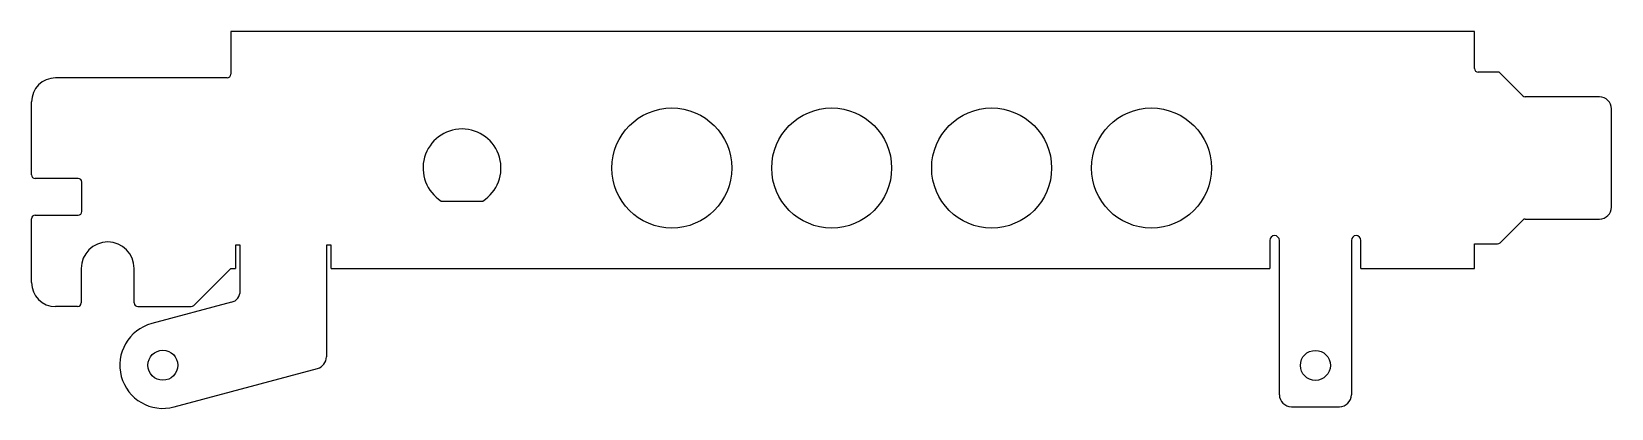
# Model space of a CAD drawing. Header units: millimetres. Extents: x -132 to 0, y -21 to 11.
import ezdxf

# ---------------------------------------------------------------- set-up
doc = ezdxf.new("R2010")
doc.units = ezdxf.units.MM

msp = doc.modelspace()

# ---------------------------------------------------------------- linework, layer by layer
at = {"color": 7, "linetype": 'Continuous', "lineweight": 25}
for p, q in [((-11.42, 10.52), (-115.15, 10.52)), ((-115.15, 10.52), (-115.15, 6.97)), ((-11.42, 7.45), (-11.42, 10.52)), ((-115.45, 6.67), (-129.76, 6.67)), ((-9.36, 7.15), (-11.12, 7.15)), ((-7.39, 5.18), (-9.36, 7.15)), ((-131.76, -1.41), (-131.76, 4.67)), ((-1, 5.09), (-7.18, 5.09)), ((0, -4.09), (0, 4.09)), ((-127.87, -1.71), (-131.46, -1.71)), ((-127.57, -4.46), (-127.57, -2.01)), ((-97.6, -3.59), (-94.13, -3.59)), ((-131.76, -10.38), (-131.76, -5.06)), ((-131.46, -4.76), (-127.87, -4.76)), ((-9.27, -7.06), (-7.39, -5.18)), ((-7.18, -5.09), (-1, -5.09)), ((-114.75, -7.27), (-114.75, -9.21)), ((-114.35, -7.27), (-114.75, -7.27)), ((-114.35, -11.06), (-114.35, -7.27)), ((-107.17, -7.27), (-107.17, -16.57)), ((-106.77, -7.27), (-107.17, -7.27)), ((-106.77, -9.21), (-106.77, -7.27)), ((-28.49, -6.87), (-28.49, -9.21)), ((-27.69, -19.72), (-27.69, -6.87)), ((-21.69, -6.87), (-21.69, -19.72)), ((-20.89, -9.21), (-20.89, -6.87)), ((-11.42, -9.21), (-11.42, -7.15)), ((-11.42, -7.15), (-9.49, -7.15)), ((-127.62, -9.21), (-127.62, -12.08)), ((-123.2, -12.08), (-123.2, -9.21)), ((-115.15, -9.21), (-114.75, -9.21)), ((-106.77, -9.21), (-28.49, -9.21)), ((-20.89, -9.21), (-11.42, -9.21)), ((-118.23, -12.29), (-115.18, -9.24)), ((-127.92, -12.38), (-129.76, -12.38)), ((-122.9, -12.38), (-118.45, -12.38)), ((-115.09, -12.02), (-121.74, -13.8)), ((-119.88, -20.74), (-107.91, -17.53)), ((-26.69, -20.72), (-22.69, -20.72))]:
    msp.add_line(p, q, dxfattribs=at)
for centre, radius in [((-78.36, -0.84), 5), ((-65.03, -0.84), 5), ((-51.69, -0.84), 5), ((-38.36, -0.84), 5), ((-120.81, -17.27), 1.25), ((-24.69, -17.28), 1.25)]:
    msp.add_circle(centre, radius, dxfattribs=at)
for centre, radius, start, end in [((-129.76, 4.67), 2, 90, 180), ((-115.45, 6.97), 0.3, 270, 0), ((-11.12, 7.45), 0.3, 180, 270), ((-7.18, 5.39), 0.3, 225, 270), ((-1, 4.09), 1, 0, 90), ((-95.86, -0.84), 3.25, 302.2042, 237.7958), ((-131.46, -1.41), 0.3, 180, 270), ((-127.87, -2.01), 0.3, 0, 90), ((-131.46, -5.06), 0.3, 90, 180), ((-127.87, -4.46), 0.3, 270, 0), ((-7.18, -5.39), 0.3, 90, 135), ((-1, -4.09), 1, 270, 0), ((-28.09, -6.87), 0.4, 0, 180), ((-21.29, -6.87), 0.4, 0, 180), ((-125.41, -9.21), 2.21, 0, 180), ((-9.49, -6.85), 0.3, 270, 315), ((-115.39, -9.03), 0.3, 315, 323.8051), ((-129.76, -10.38), 2, 180, 270), ((-115.35, -11.06), 1, 285, 0), ((-127.92, -12.08), 0.3, 270, 0), ((-122.9, -12.08), 0.3, 180, 270), ((-118.45, -12.08), 0.3, 270, 315), ((-120.81, -17.27), 3.59, 105, 285), ((-108.17, -16.57), 1, 285, 0), ((-26.69, -19.72), 1, 180, 270), ((-22.69, -19.72), 1, 270, 0)]:
    msp.add_arc(centre, radius, start, end, dxfattribs=at)

doc.saveas('drawing.dxf')
